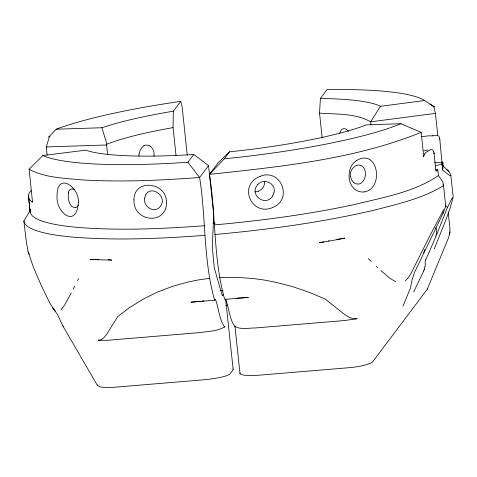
<?xml version="1.0" encoding="UTF-8"?>
<svg xmlns="http://www.w3.org/2000/svg" width="477" height="477" viewBox="0 0 477 477"><rect width="100%" height="100%" fill="white"/><g stroke="black" fill="none" stroke-linecap="round" stroke-linejoin="round"><path stroke-width="0.72" d="M196.226 301.708A52.112 8.24 -6.1 0 1 190.961 302.191L214.62 300.224C203.25 260.287 206.094 218.222 199.607 177.48L187.908 162.258A195.546 30.927 -6.1 0 1 43.89 156.003L42.823 155.538L29.133 169.252L32.525 202.236A207.543 32.824 -6.1 0 1 31.345 190.341M236.83 298.155A52.112 8.24 -6.1 0 0 248.338 297.409L224.679 299.383C213.183 258.701 216.105 215.866 209.421 174.385L218.341 162.52L229.485 151.823L230.284 151.74A157.058 24.84 -6.1 0 0 366.378 124.879L400.913 123.698L421.155 132.367L423.719 156.373L423.272 156.092M30.164 210.315C29.699 216.475 36.89 219.074 41.547 220.929C53.448 224.911 66.017 226.277 78.449 227.469C120.496 230.749 162.764 228.835 204.758 225.693M176.061 155.705L173.056 127.597L173.342 111.189L180.723 101.368L182.136 106.663L187.222 155.114M449.942 232.096L449.912 228.316L448.177 212.074M322.142 137.549L319.536 113.121L320.395 98.518L327.127 89.569A200.441 31.703 -6.1 0 1 424.423 100.349L434.32 106.872L433.808 106.937L435.429 113.377L437.838 135.927M144.662 198.152C142.891 206.613 154.781 214.37 160.409 206.302M449.889 232.585L448.553 237.749L427.279 289.211L372.555 362.001L370.814 363.152L367.29 364.434A29.485 4.663 -6.1 0 1 362.305 365.728L362.186 365.758A17.995 2.844 -6.1 0 1 348.955 367.707L260.77 375.053A23.993 3.792 -6.1 0 1 240.193 372.919M449.966 231.828L449.602 234.362M274.084 192.094C276.022 183.055 263.238 177.665 257.711 184.736M453.15 197.043C448.881 214.924 440.796 231.679 434.362 248.851M144.662 198.116L145.813 194.574M68.348 193.239C67.847 198.39 68.95 207.513 75.521 207.668M139.099 153.165L139.063 153.409A9.588 7.197 -85.7 0 0 139.022 156.158M274.078 192.13L272.707 195.886M402.97 306.156L410.417 288.186L412.206 279.421L414.579 272.254L443.145 213.112L445.739 206.356M424.977 267.066L425.09 266.393A17.792 17.566 2.8 0 0 425.186 261.968L425.096 261.169L425.919 259.369M68.354 193.221L68.414 192.869M447.116 173.533L442.596 170.009L442.871 168.506M442.596 170.009L439.973 141.109M68.42 192.839C68.467 189.619 72.176 187.598 74.656 189.852M47.157 155.025L46.293 146.928L49.34 136.857L48.821 136.875L56.197 129.219L57.329 128.802A202.743 32.066 -6.1 0 1 180.723 101.368M423.719 156.373L424.78 153.886M107.617 154.542L106.592 144.972L106.86 144.149L101.923 127.735L56.197 129.219M425.096 249.209L423.707 252.756M427.422 288.979L427.47 288.287M424.226 269.773L424.381 269.326M356.391 318.809L357.148 318.642L344.799 320.514L255.732 327.937C249.006 327.902 241.112 329.875 235.006 326.56M452.351 197.567L447.498 207.322L435.817 236.64L436.622 232.615A32.919 20.416 1.8 0 0 436.175 229.008L435.793 227.577M435.787 236.711L429.014 252.464M30.349 209.439L28.972 212.73L23.85 220.994L26.39 242.095L28.137 251.916L33.396 267.192L41.022 284.912L50.067 303.533L57.836 315.106L62.725 325.713L97.481 385.583L99.669 386.728A29.491 4.663 -6.1 0 0 103.235 387.312L103.33 387.324A17.995 2.844 -6.1 0 0 115.201 387.181L203.393 379.829A23.993 3.792 -6.1 0 0 230.135 373.753L232.955 370.009A23.993 3.792 -6.1 0 0 232.973 369.037M423.689 271.085L413.702 291.882M71.198 293.003L64.83 304.773L60.984 309.847M73.112 289.253L74.716 286.122M77.542 280.595L78.592 278.651M78.52 205.062L77.131 206.821L75.563 207.662M443.699 209.624L430.725 234.094L410.971 273.464L408.145 277.954L405.438 280.828M97.594 384.909L97.481 385.583M145.855 194.503C152.169 184.635 167.403 197.025 160.683 205.909M424.804 153.85L425.597 152.771A15.568 5.456 -88.2 0 1 426.098 152.294L430.916 149.492L432.383 149.647A10.911 3.148 89.3 0 1 432.633 149.891L433.426 151.084A6.1 1.664 87.1 0 1 433.569 151.376M424.715 100.528L380.461 106.293L370.617 121.826L370.933 124.783M272.671 195.946C265.677 207.525 248.535 194.616 257.693 184.76M187.908 162.258L193.763 154.47L208.527 165.62L213.696 214.006L212.337 247.366L214.256 267.824L222.318 295.794L223.504 294.214M208.527 165.62L199.607 177.48C160.32 180.473 120.824 182.202 81.454 179.871C63.864 178.094 45.035 177.849 29.133 169.252M421.155 132.367C354.119 159.461 280.732 166.634 209.421 174.385L224.22 158.829L229.485 151.823M214.62 300.224L215.377 299.222C218.794 308.082 219.08 318.839 224.434 326.87A19.605 2.826 85.2 0 0 225.102 326.65C217.22 331.426 207.292 331.449 198.354 332.719L110.163 340.065A17.995 2.844 -6.1 0 1 105.924 340.334L98.298 340.208L98.781 340.238A15.675 9.23 77.1 0 0 101.19 339.678L103.783 337.805L106.532 334.508L117.819 316.454L129.714 307.486L143.183 299.157L157.422 292.115L172.346 286.397L187.872 282.032L198.504 279.898L209.331 278.383M441.821 164.362L442.698 163.2A23.993 3.792 -6.1 0 0 442.036 161.763M214.793 234.511C268.909 229.628 322.917 222.228 375.846 209.773C398.79 203.685 422.777 198.45 443.163 185.803C444.075 181.94 440.193 178.589 438.441 175.542L437.826 169.83L435.948 171.321L434.064 153.654M438.441 175.542C413.422 192.636 382.369 197.502 353.517 204.77C307.778 214.441 261.366 220.702 214.817 224.858M356.862 160.355C343.935 167.952 347.483 193.656 364.327 191.933M356.885 160.344C378.207 148.061 384.301 188.576 364.362 191.927M143.893 145.783L144.024 145.718A9.594 7.692 -89.1 0 1 149.73 145.819L150.088 146.045M260.066 176.371C237.6 184.671 251.403 217.16 273.023 207.352C293.385 198.831 280.571 167.755 260.108 176.359M258.659 191.134L258.427 191.223A9.588 9.451 -54.7 0 1 255.01 191.832M106.86 144.149C128.212 136.16 150.684 131.682 173.056 127.597M101.923 127.735L102.722 127.466A154.757 24.476 -6.1 0 1 173.342 111.189M323.883 241.803L319.346 242.781A214.733 33.962 -6.1 0 0 344.937 238.142L336.822 239.4M427.899 150.058L423.785 150.804M328.325 240.915L328.981 240.79M42.823 155.538L85.598 150.172A154.757 24.476 -6.1 0 0 190.824 154.661L193.763 154.47M435.429 113.377L370.617 121.826C355.377 113.013 336.535 114.462 319.536 113.121M421.68 136.666L428.775 135.814L432.8 135.897M224.22 158.829L227.994 158.447A193.245 30.564 -6.1 0 0 400.913 123.698M213.01 223.206L215.234 223.021M225.526 305.352L227.75 305.167M204.734 235.346C161.22 238.607 117.431 240.599 73.863 237.194C61.002 235.966 47.998 234.553 35.692 230.433C31.112 228.566 25.001 226.462 23.85 220.994M219.39 277.542L236.109 277.31L253.043 278.49L264.395 280.065L275.766 282.253L292.789 286.695L309.68 292.496L325.362 299.162L344.811 314.659L349.277 317.354L353.177 318.696A15.675 12.426 -84.1 0 0 356.516 318.779M46.293 146.928L106.592 144.972M432.567 135.706L437.546 135.659M98.739 259.369L90.213 259.363A214.733 33.962 -6.1 0 0 111.791 260.072L108.207 259.768M395.701 281.782L389.804 278.157L380.968 270.709M380.461 106.293L380.324 106.222A157.058 24.84 -6.1 0 0 320.395 98.518M445.363 206.046L447.498 207.322M350.512 176.752L351.656 180.103L353.904 182.715M353.856 182.679C362.902 188.797 369.079 173.485 363.218 167.302C357.553 160.731 348.544 169.991 350.506 176.728M446.71 169.639L448.613 171.171L450.717 174.451L453.15 196.423M54.724 310.044L52.881 308.023M376.162 266.22L377.605 267.573M442.227 165.161L448.613 171.171M368.304 258.701L371.124 261.402M442.692 212.587L443.145 213.112M52.548 307.576L55.189 311.123M438.727 135.844L439.627 137.901M62.725 325.713L63.131 326.435M28.137 251.916L29.33 254.408M442.638 166.753L442.859 168.435M433.593 151.495L433.593 151.495A4.955 1.33 86.8 0 1 433.73 151.895L433.766 152.044A4.054 1.067 86.5 0 1 433.873 152.479L433.879 152.509M225.603 299.031C228.93 307.695 229.24 318.201 234.487 326.029A19.605 2.826 85.2 0 0 234.946 326.012M439.651 138.026L439.699 138.348M434.028 153.355L434.028 153.391A2.928 0.763 86.4 0 0 433.987 153.063L433.981 153.045A3.411 0.9 86.5 0 0 433.885 152.497M439.74 138.676L439.824 139.481M442.894 162.609L443.366 167.039M443.401 184.372L445.745 206.302M234.958 326.369L240.003 373.533M225.746 300.146L233.152 369.407M28.638 197.484L30.134 212.032L28.477 195.779M439.83 139.54L439.937 140.715M150.058 146.111A9.588 7.769 -85.6 0 1 153.964 156.2M139.397 153.224A9.594 7.262 -85.6 0 1 143.875 145.92M48.821 136.875A208.109 32.913 -6.1 0 1 50.103 136.374M430.004 104.219A208.109 32.913 -6.1 0 1 434.362 106.866M220.291 290.35A23.993 3.792 -6.1 0 1 223.206 290.892M450.89 175.387A11.895 1.276 42.2 0 1 450.205 175.5M346.696 129.649A9.594 5.283 77.3 0 1 348.425 131.509M346.564 129.428A9.588 5.736 81.1 0 0 342.265 129.207L342.009 129.416A9.588 5.748 75 0 0 339.791 133.333M434.517 162.293A38.989 6.165 -6.1 0 1 442.251 162.943M441.988 164.303A16.796 2.653 -6.1 0 1 435.328 165.412M431.578 105.417A207.543 32.824 -6.1 0 1 432.711 106.132M450.21 175.602A16.29 1.89 43 0 1 447.414 173.878M435.698 169.729A16.796 2.653 -6.1 0 1 437.826 169.83M434.046 153.373A3.196 0.841 86.4 0 1 434.076 153.642M424.142 269.743A16.236 14.668 -57.2 0 1 423.6 271.049M424.798 267.037A17.13 16.29 -51.1 0 1 424.202 269.272M428.978 252.524A59.321 2.707 -65.2 0 1 425.889 259.405M204.138 300.826A52.112 8.24 -6.1 0 1 202.165 301.065M200.847 301.214A52.112 8.24 -6.1 0 1 196.888 301.643M264.634 181.093A9.594 9.379 -55.5 0 1 258.659 191.146M78.311 202.94C76.547 228.733 55.576 212.623 57.073 196.023C56.691 170.951 80.112 187.312 78.311 202.94M133.959 199.768C132.844 222.741 168.369 225.591 166.431 200.835C165.275 181.975 134.174 178.553 133.959 199.768M449.429 235.089L449.429 235.089"/></g></svg>
